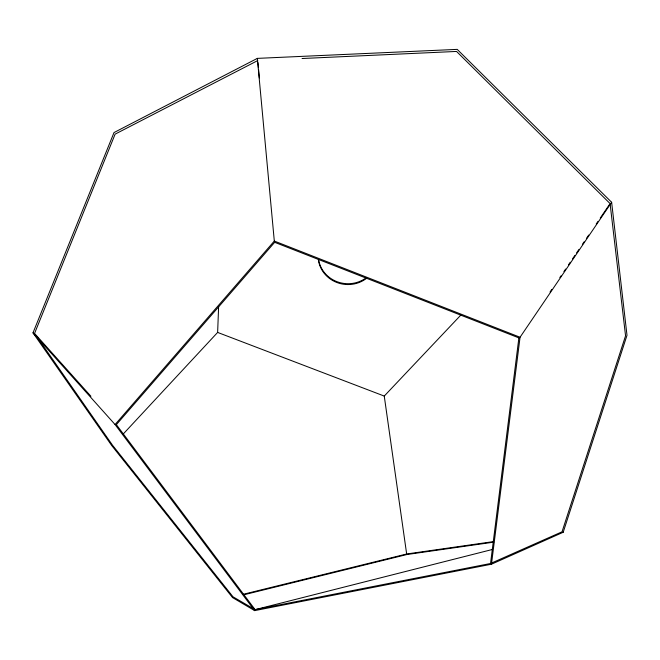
<?xml version="1.0" encoding="UTF-8"?>
<svg xmlns="http://www.w3.org/2000/svg" width="660" height="660" viewBox="0 0 660 660"><rect width="100%" height="100%" fill="white"/><g stroke="black" fill="none" stroke-linecap="round" stroke-linejoin="round"><path stroke-width="0.99" d="M123.148 434.107L217.635 332.425L218.617 306.702M491.469 564.209L520.055 337.243L611.63 202.273L457.215 49.376L257.342 58.377L114.023 132.553L33 332.846L111.631 445.426L232.551 597.581L254.669 610.624L491.469 564.209L563.194 532.265L627 335.296L611.63 202.273M550.052 291.984L551.777 289.435M559.861 277.538L561.016 275.839M563.904 271.59L565.636 269.041M568.516 264.792L570.248 262.235M572.558 258.835L574.868 255.436M576.601 252.887L578.911 249.488M582.376 244.39L584.1 241.84M586.41 238.441L588.72 235.042M596.227 223.987L597.96 221.438M600.262 218.039L610.079 203.593L456.555 51.439L302.049 58.517M254.669 610.624L115.071 424.545L274.312 241.057L257.342 58.377M243.004 594.355L406.659 553.987L384.252 396.066L460.754 315.175M257.763 60.547L115.129 134.129L34.559 333.415L90.923 396.272M491.477 563.079L562.031 531.812L625.556 335.816L610.195 204.608M492.269 549.508L255.098 609.659L233.021 596.821L112.645 445.409L36.316 335.94M243.515 594.874L407.005 554.507L493.779 542.149M406.659 553.987L492.979 541.67M561.148 532.562L563.194 532.265M217.635 332.425L384.252 396.066M274.312 241.057L520.055 337.243M33 332.846L115.071 424.545M257.953 62.593L258.423 67.7M258.613 69.737L259.372 77.905M366.597 277.489A29.535 27.951 5.3 0 1 337.425 281.837A29.535 27.951 5.3 0 1 318.656 259.999M366.556 278.33A29.584 27.984 5.3 0 1 336.666 282.422A29.584 27.984 5.3 0 1 318.334 259.454M518.884 337.887L490.537 563.5L255.098 609.659L116.358 424.644L274.667 242.319L518.884 337.887"/></g></svg>
